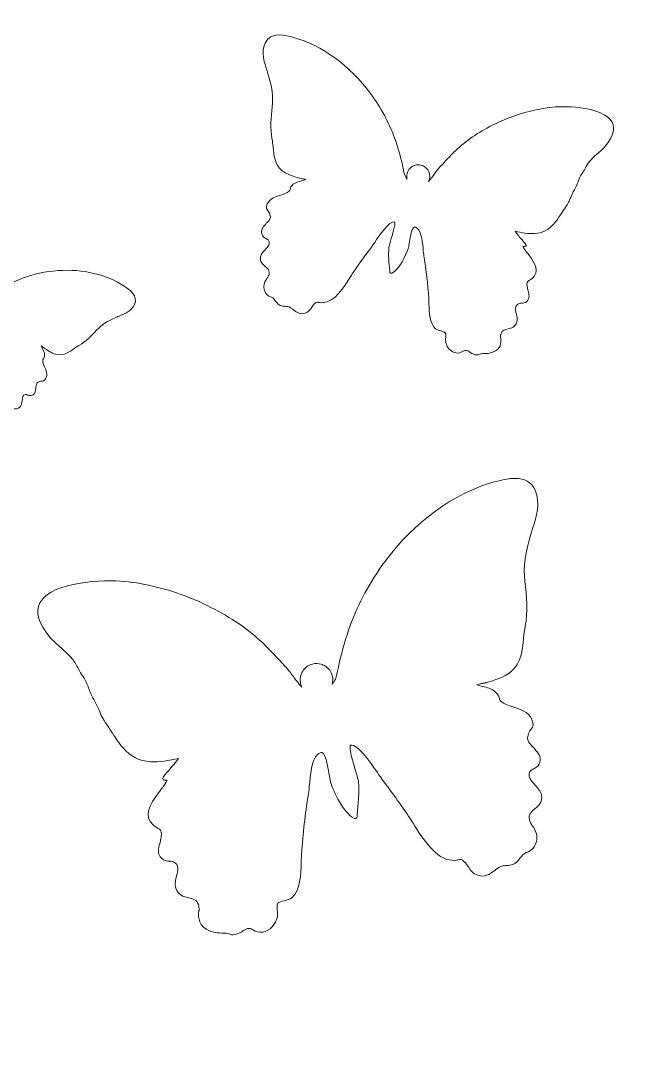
# Model space of a CAD drawing. Extents: x 245 to 764, y -945 to -55.
# Drawn here: x 498.3 to 544.8, y -582.4 to -504.4 of the extents above; entities that cross this region are included whole.
import ezdxf

# ---------------------------------------------------------------- set-up
doc = ezdxf.new("R2010")
doc.units = 0
doc.header["$MEASUREMENT"] = 0
doc.layers.add('Layer 1', color=7, linetype='Continuous', lineweight=0)

msp = doc.modelspace()

# ---------------------------------------------------------------- linework, layer by layer
at = {"layer": 'Layer 1'}
for points, knots in [([(632.82, -55.415), (632.82, -55.415), (373.36, -55.415), (373.36, -55.415), (373.36, -55.415), (244.72, -238.015), (244.72, -238.015), (244.72, -238.015), (244.72, -944.585), (244.72, -944.585), (244.72, -944.585), (764.28, -944.585), (764.28, -944.585), (764.28, -944.585), (764.28, -238.175), (764.28, -238.175), (764.28, -238.175), (632.82, -55.415), (632.82, -55.415)], [0, 0, 0, 0, 1, 1, 1, 2, 2, 2, 3, 3, 3, 4, 4, 4, 5, 5, 5, 6, 6, 6, 6]), ([(535.77, -520.738), (535.909, -520.899), (536.019, -521.026), (536.066, -521.096), (536.096, -521.141), (536.086, -521.203), (536.037, -521.236), (536.016, -521.25), (535.991, -521.254), (535.966, -521.25), (535.897, -521.238), (535.861, -521.24), (535.844, -521.243), (535.852, -521.292), (535.918, -521.396), (536.04, -521.555), (536.059, -521.58), (536.076, -521.602), (536.09, -521.62), (536.124, -521.667), (536.165, -521.721), (536.208, -521.777), (536.556, -522.234), (537.083, -522.923), (536.726, -523.437), (536.595, -523.627), (536.458, -523.706), (536.348, -523.769), (536.185, -523.864), (536.11, -523.907), (536.181, -524.346), (536.192, -524.419), (536.214, -524.494), (536.237, -524.573), (536.306, -524.812), (536.393, -525.109), (536.137, -525.358), (536.01, -525.482), (535.855, -525.491), (535.718, -525.5), (535.614, -525.506), (535.525, -525.511), (535.459, -525.563), (535.229, -525.742), (535.269, -525.949), (535.352, -526.273), (535.407, -526.483), (535.463, -526.701), (535.396, -526.917), (535.28, -527.286), (534.99, -527.354), (534.733, -527.415), (534.499, -527.47), (534.297, -527.517), (534.214, -527.775), (534.184, -527.869), (534.173, -527.969), (534.177, -528.074), (534.177, -528.074), (534.177, -528.075), (534.177, -528.075), (534.178, -528.08), (534.2, -528.164), (534.203, -528.285), (534.211, -528.581), (534.109, -529.101), (533.336, -529.239), (533.195, -529.264), (533.032, -529.277), (532.842, -529.273), (532.743, -529.271), (532.645, -529.291), (532.554, -529.332), (532.554, -529.332), (532.554, -529.332), (532.553, -529.332), (532.429, -529.388), (532.37, -529.392), (532.121, -529.298), (531.992, -529.249), (531.908, -529.189), (531.84, -529.141), (531.748, -529.075), (531.687, -529.032), (531.549, -529.03), (531.474, -529.029), (531.405, -529.067), (531.325, -529.112), (531.203, -529.18), (531.051, -529.264), (530.83, -529.221), (530.45, -529.147), (530.158, -528.833), (530.068, -528.399), (530.045, -528.292), (530.059, -528.18), (530.072, -528.072), (530.089, -527.931), (530.104, -527.799), (530.037, -527.706), (529.987, -527.638), (529.851, -527.607), (529.718, -527.576), (529.571, -527.542), (529.419, -527.507), (529.312, -527.414), (528.856, -527.018), (528.836, -526.204), (528.819, -525.55), (528.815, -525.407), (528.812, -525.272), (528.804, -525.156), (528.722, -524.006), (528.607, -522.998), (528.451, -522.076), (528.43, -521.949), (528.414, -521.779), (528.395, -521.583), (528.342, -521.015), (528.261, -520.157), (527.967, -519.901), (527.867, -519.814), (527.786, -519.781), (527.726, -519.803), (527.519, -519.879), (527.421, -520.516), (527.363, -520.896), (527.335, -521.081), (527.31, -521.24), (527.28, -521.339), (527.12, -521.85), (526.604, -522.991), (526.031, -523.251), (525.993, -523.269), (525.946, -523.26), (525.916, -523.227), (525.901, -523.21), (525.893, -523.189), (525.89, -523.167), (525.89, -523.167), (525.88, -523.061), (525.88, -523.061), (525.827, -522.513), (525.767, -521.892), (525.818, -521.339), (525.831, -521.196), (525.908, -520.94), (525.997, -520.644), (526.077, -520.379), (526.167, -520.078), (526.218, -519.834), (526.287, -519.501), (526.248, -519.426), (526.239, -519.413), (526.239, -519.413), (526.238, -519.412), (526.237, -519.412), (525.862, -519.308), (525.087, -520.453), (524.756, -520.942), (524.661, -521.082), (524.586, -521.194), (524.53, -521.267), (524.082, -521.856), (523.636, -522.479), (523.203, -523.115), (523.127, -523.228), (523.04, -523.366), (522.948, -523.511), (522.443, -524.314), (521.75, -525.415), (520.894, -525.455), (520.72, -525.463), (520.616, -525.437), (520.54, -525.419), (520.439, -525.394), (520.415, -525.388), (520.262, -525.53), (520.185, -525.601), (520.124, -525.691), (520.061, -525.786), (519.944, -525.961), (519.812, -526.16), (519.55, -526.241), (519.171, -526.359), (518.948, -526.194), (518.712, -526.02), (518.683, -525.998), (518.652, -525.975), (518.621, -525.953), (518.341, -525.752), (518.334, -525.752), (518.148, -525.737), (518.083, -525.732), (518.002, -525.726), (517.888, -525.71), (517.585, -525.67), (517.45, -525.49), (517.331, -525.332), (517.244, -525.216), (517.165, -525.112), (517.027, -525.052), (517.027, -525.052), (517.027, -525.052), (517.027, -525.052), (517.007, -525.043), (516.986, -525.035), (516.962, -525.028), (516.962, -525.028), (516.962, -525.028), (516.962, -525.028), (516.802, -524.968), (516.591, -524.857), (516.477, -524.466), (516.396, -524.189), (516.518, -523.911), (516.623, -523.74), (516.672, -523.683), (516.712, -523.626), (516.746, -523.569), (516.746, -523.569), (516.746, -523.569), (516.746, -523.569), (516.814, -523.453), (516.852, -523.337), (516.856, -523.224), (516.865, -523.003), (516.72, -522.881), (516.552, -522.74), (516.355, -522.573), (516.132, -522.385), (516.214, -522.021), (516.259, -521.828), (516.407, -521.665), (516.551, -521.507), (516.799, -521.234), (516.941, -521.051), (516.819, -520.8), (516.792, -520.746), (516.715, -520.705), (516.634, -520.66), (516.533, -520.606), (516.419, -520.545), (516.358, -520.433), (516.176, -520.101), (516.342, -519.891), (516.504, -519.687), (516.527, -519.657), (516.552, -519.626), (516.576, -519.594), (516.618, -519.539), (516.668, -519.49), (516.717, -519.442), (516.782, -519.379), (516.843, -519.32), (516.879, -519.252), (516.978, -519.068), (516.953, -518.994), (516.914, -518.882), (516.902, -518.847), (516.889, -518.809), (516.879, -518.766), (516.865, -518.71), (516.83, -518.666), (516.789, -518.614), (516.699, -518.499), (516.586, -518.356), (516.715, -518.068), (516.904, -517.65), (517.326, -517.519), (517.699, -517.404), (517.951, -517.326), (518.189, -517.253), (518.349, -517.106), (518.393, -517.066), (518.405, -517.023), (518.424, -516.959), (518.454, -516.859), (518.492, -516.733), (518.66, -516.596), (518.849, -516.443), (519.069, -516.388), (519.282, -516.335), (519.397, -516.307), (519.507, -516.28), (519.609, -516.238), (519.53, -516.214), (519.433, -516.197), (519.353, -516.182), (519.28, -516.17), (519.212, -516.158), (519.158, -516.142), (519.158, -516.142), (519.125, -516.132), (519.125, -516.132), (518.697, -516.007), (518.165, -515.851), (517.815, -515.555), (517.273, -515.098), (517.21, -514.44), (517.149, -513.804), (517.128, -513.582), (517.108, -513.373), (517.069, -513.173), (516.923, -512.429), (516.992, -511.592), (517.088, -510.798), (517.174, -510.082), (517.07, -509.286), (516.761, -508.295), (516.735, -508.213), (516.707, -508.128), (516.681, -508.047), (516.47, -507.401), (516.253, -506.733), (516.548, -506.038), (516.937, -505.117), (518.124, -505.443), (518.695, -505.6), (520.804, -506.179), (522.897, -507.707), (524.436, -509.792), (525.221, -510.856), (525.83, -511.977), (526.248, -513.124), (526.485, -513.779), (526.663, -514.456), (526.805, -515.033), (526.834, -515.147), (526.857, -515.266), (526.88, -515.382), (526.919, -515.58), (526.96, -515.785), (527.025, -515.968), (527.046, -516.006), (527.119, -516.114), (527.192, -516.214), (527.154, -516.077), (527.149, -515.928), (527.186, -515.781), (527.24, -515.56), (527.375, -515.38), (527.552, -515.266), (527.621, -515.222), (527.696, -515.188), (527.775, -515.164), (527.915, -515.123), (528.068, -515.117), (528.22, -515.154), (528.339, -515.184), (528.445, -515.236), (528.536, -515.306), (528.615, -515.366), (528.682, -515.439), (528.735, -515.522), (528.858, -515.712), (528.905, -515.951), (528.847, -516.189), (528.831, -516.254), (528.808, -516.315), (528.779, -516.372), (528.944, -516.204), (529.107, -515.981), (529.227, -515.816), (529.307, -515.706), (529.376, -515.612), (529.435, -515.544), (530.112, -514.76), (530.859, -513.944), (531.739, -513.292), (532.622, -512.638), (533.662, -512.068), (534.746, -511.643), (535.842, -511.214), (536.992, -510.93), (538.074, -510.822), (538.615, -510.768), (539.575, -510.761), (540.498, -510.92), (541.242, -511.048), (542.197, -511.33), (542.522, -511.948), (542.777, -512.433), (542.607, -513.032), (542.017, -513.728), (541.836, -513.942), (541.624, -514.129), (541.418, -514.31), (541.216, -514.489), (541.006, -514.673), (540.835, -514.878), (540.703, -515.035), (540.606, -515.213), (540.504, -515.402), (540.429, -515.54), (540.352, -515.682), (540.259, -515.816), (540.127, -516.009), (540.052, -516.208), (539.973, -516.417), (539.901, -516.609), (539.826, -516.808), (539.703, -517.008), (539.587, -517.195), (539.505, -517.389), (539.425, -517.577), (539.322, -517.818), (539.216, -518.068), (539.04, -518.306), (538.919, -518.469), (538.81, -518.639), (538.706, -518.802), (538.545, -519.053), (538.379, -519.312), (538.166, -519.554), (537.763, -520.012), (537.305, -520.244), (536.723, -520.283), (536.262, -520.314), (535.755, -520.216), (535.257, -520.107), (535.382, -520.289), (535.632, -520.578), (535.77, -520.738)], [0, 0, 0, 0, 1, 1, 1, 2, 2, 2, 3, 3, 3, 4, 4, 4, 5, 5, 5, 6, 6, 6, 7, 7, 7, 8, 8, 8, 9, 9, 9, 10, 10, 10, 11, 11, 11, 12, 12, 12, 13, 13, 13, 14, 14, 14, 15, 15, 15, 16, 16, 16, 17, 17, 17, 18, 18, 18, 19, 19, 19, 20, 20, 20, 21, 21, 21, 22, 22, 22, 23, 23, 23, 24, 24, 24, 25, 25, 25, 26, 26, 26, 27, 27, 27, 28, 28, 28, 29, 29, 29, 30, 30, 30, 31, 31, 31, 32, 32, 32, 33, 33, 33, 34, 34, 34, 35, 35, 35, 36, 36, 36, 37, 37, 37, 38, 38, 38, 39, 39, 39, 40, 40, 40, 41, 41, 41, 42, 42, 42, 43, 43, 43, 44, 44, 44, 45, 45, 45, 46, 46, 46, 47, 47, 47, 48, 48, 48, 49, 49, 49, 50, 50, 50, 51, 51, 51, 52, 52, 52, 53, 53, 53, 54, 54, 54, 55, 55, 55, 56, 56, 56, 57, 57, 57, 58, 58, 58, 59, 59, 59, 60, 60, 60, 61, 61, 61, 62, 62, 62, 63, 63, 63, 64, 64, 64, 65, 65, 65, 66, 66, 66, 67, 67, 67, 68, 68, 68, 69, 69, 69, 70, 70, 70, 71, 71, 71, 72, 72, 72, 73, 73, 73, 74, 74, 74, 75, 75, 75, 76, 76, 76, 77, 77, 77, 78, 78, 78, 79, 79, 79, 80, 80, 80, 81, 81, 81, 82, 82, 82, 83, 83, 83, 84, 84, 84, 85, 85, 85, 86, 86, 86, 87, 87, 87, 88, 88, 88, 89, 89, 89, 90, 90, 90, 91, 91, 91, 92, 92, 92, 93, 93, 93, 94, 94, 94, 95, 95, 95, 96, 96, 96, 97, 97, 97, 98, 98, 98, 99, 99, 99, 100, 100, 100, 101, 101, 101, 102, 102, 102, 103, 103, 103, 104, 104, 104, 105, 105, 105, 106, 106, 106, 107, 107, 107, 108, 108, 108, 109, 109, 109, 110, 110, 110, 111, 111, 111, 112, 112, 112, 113, 113, 113, 114, 114, 114, 115, 115, 115, 116, 116, 116, 117, 117, 117, 118, 118, 118, 119, 119, 119, 120, 120, 120, 121, 121, 121, 122, 122, 122, 123, 123, 123, 124, 124, 124, 125, 125, 125, 126, 126, 126, 127, 127, 127, 128, 128, 128, 129, 129, 129, 130, 130, 130, 131, 131, 131, 132, 132, 132, 133, 133, 133, 134, 134, 134, 135, 135, 135, 136, 136, 136, 137, 137, 137, 138, 138, 138, 139, 139, 139, 140, 140, 140, 141, 141, 141, 141]), ([(491.448, -514.22), (491.935, -514.108), (492.534, -514.497), (492.95, -514.842), (493.467, -515.27), (493.911, -515.795), (494.134, -516.115), (494.58, -516.754), (494.962, -517.512), (495.239, -518.309), (495.514, -519.096), (495.689, -519.928), (495.745, -520.714), (495.801, -521.497), (495.705, -522.284), (495.594, -523.018), (495.585, -523.081), (495.566, -523.163), (495.543, -523.257), (495.51, -523.4), (495.464, -523.593), (495.45, -523.76), (495.467, -523.718), (495.49, -523.677), (495.518, -523.638), (495.62, -523.496), (495.772, -523.41), (495.933, -523.388), (496.002, -523.378), (496.073, -523.38), (496.143, -523.395), (496.223, -523.412), (496.301, -523.446), (496.373, -523.496), (496.464, -523.562), (496.532, -523.648), (496.575, -523.744), (496.599, -523.797), (496.615, -523.854), (496.623, -523.912), (496.644, -524.062), (496.609, -524.219), (496.515, -524.352), (496.451, -524.44), (496.368, -524.507), (496.276, -524.55), (496.364, -524.543), (496.457, -524.532), (496.488, -524.526), (496.618, -524.476), (496.748, -524.403), (496.874, -524.332), (496.947, -524.29), (497.023, -524.248), (497.099, -524.21), (497.479, -524.018), (497.93, -523.799), (498.397, -523.623), (499.216, -523.315), (500.11, -523.124), (501.055, -523.055), (502.907, -522.92), (504.714, -523.346), (506.013, -524.223), (506.365, -524.461), (507.095, -524.954), (506.776, -525.596), (506.536, -526.08), (506.071, -526.273), (505.621, -526.46), (505.564, -526.484), (505.506, -526.508), (505.449, -526.532), (504.765, -526.826), (504.284, -527.141), (503.935, -527.522), (503.547, -527.944), (503.124, -528.372), (502.651, -528.639), (502.524, -528.712), (502.401, -528.798), (502.271, -528.89), (501.896, -529.154), (501.508, -529.427), (501.007, -529.345), (500.683, -529.292), (500.35, -529.075), (500.083, -528.901), (500.083, -528.901), (500.061, -528.887), (500.061, -528.887), (500.028, -528.866), (499.989, -528.834), (499.949, -528.801), (499.904, -528.764), (499.849, -528.719), (499.799, -528.687), (499.824, -528.762), (499.861, -528.835), (499.899, -528.91), (499.969, -529.051), (500.042, -529.196), (500.047, -529.37), (500.051, -529.526), (500, -529.605), (499.959, -529.668), (499.933, -529.708), (499.916, -529.735), (499.915, -529.778), (499.909, -529.933), (499.98, -530.097), (500.055, -530.27), (500.167, -530.527), (500.293, -530.817), (500.153, -531.115), (500.057, -531.319), (499.926, -531.325), (499.822, -531.329), (499.774, -531.331), (499.734, -531.333), (499.697, -531.352), (499.669, -531.366), (499.642, -531.377), (499.618, -531.386), (499.538, -531.418), (499.486, -531.438), (499.432, -531.578), (499.412, -531.629), (499.408, -531.69), (499.405, -531.755), (499.401, -531.803), (499.398, -531.854), (499.387, -531.902), (499.381, -531.931), (499.376, -531.958), (499.371, -531.985), (499.335, -532.168), (499.299, -532.357), (499.033, -532.412), (498.944, -532.431), (498.857, -532.398), (498.781, -532.368), (498.718, -532.344), (498.66, -532.322), (498.618, -532.333), (498.425, -532.383), (498.391, -532.546), (498.359, -532.808), (498.34, -532.96), (498.32, -533.117), (498.236, -533.231), (498.076, -533.446), (497.87, -533.412), (497.687, -533.382), (497.532, -533.357), (497.398, -533.335), (497.282, -533.443), (497.223, -533.498), (497.177, -533.572), (497.146, -533.664), (497.146, -533.664), (497.145, -533.664), (497.146, -533.664), (497.13, -533.708), (497.118, -533.757), (497.11, -533.81), (497.066, -533.947), (496.972, -534.143), (496.783, -534.228), (496.517, -534.348), (496.359, -534.285), (496.251, -534.227), (496.251, -534.227), (496.251, -534.227), (496.251, -534.226), (496.236, -534.217), (496.222, -534.209), (496.208, -534.202), (496.208, -534.202), (496.208, -534.202), (496.208, -534.202), (496.111, -534.155), (496.017, -534.161), (495.914, -534.167), (495.772, -534.177), (495.611, -534.187), (495.448, -534.041), (495.386, -533.986), (495.345, -533.945), (495.312, -533.912), (495.217, -533.818), (495.214, -533.814), (494.975, -533.755), (494.947, -533.749), (494.921, -533.743), (494.895, -533.737), (494.69, -533.689), (494.497, -533.645), (494.384, -533.384), (494.306, -533.204), (494.353, -533.039), (494.393, -532.894), (494.416, -532.815), (494.437, -532.74), (494.439, -532.665), (494.445, -532.516), (494.43, -532.505), (494.37, -532.462), (494.324, -532.429), (494.262, -532.385), (494.186, -532.286), (493.808, -531.802), (494.083, -530.912), (494.285, -530.262), (494.321, -530.144), (494.355, -530.033), (494.381, -529.939), (494.526, -529.406), (494.656, -528.874), (494.768, -528.355), (494.782, -528.291), (494.807, -528.198), (494.839, -528.081), (494.951, -527.672), (495.212, -526.717), (494.981, -526.561), (494.98, -526.561), (494.98, -526.561), (494.979, -526.561), (494.969, -526.562), (494.91, -526.575), (494.76, -526.769), (494.651, -526.91), (494.53, -527.099), (494.423, -527.266), (494.303, -527.453), (494.2, -527.614), (494.128, -527.688), (493.851, -527.974), (493.485, -528.23), (493.162, -528.457), (493.162, -528.457), (493.1, -528.501), (493.1, -528.501), (493.087, -528.51), (493.071, -528.516), (493.055, -528.515), (493.023, -528.514), (492.997, -528.493), (492.988, -528.464), (492.863, -528.031), (493.243, -527.218), (493.447, -526.893), (493.486, -526.83), (493.561, -526.742), (493.648, -526.641), (493.828, -526.432), (494.129, -526.082), (494.074, -525.934), (494.058, -525.891), (494.002, -525.862), (493.909, -525.848), (493.632, -525.807), (493.128, -526.163), (492.794, -526.399), (492.678, -526.481), (492.578, -526.552), (492.499, -526.599), (491.925, -526.944), (491.323, -527.352), (490.659, -527.844), (490.592, -527.893), (490.517, -527.954), (490.438, -528.019), (490.074, -528.315), (489.621, -528.683), (489.193, -528.62), (489.093, -528.605), (489.003, -528.539), (488.916, -528.475), (488.837, -528.417), (488.756, -528.357), (488.697, -528.362), (488.615, -528.368), (488.55, -528.439), (488.481, -528.513), (488.428, -528.571), (488.374, -528.63), (488.305, -528.668), (488.027, -528.821), (487.72, -528.809), (487.502, -528.637), (487.376, -528.537), (487.351, -528.415), (487.331, -528.316), (487.318, -528.252), (487.307, -528.197), (487.271, -528.156), (487.205, -528.083), (487.153, -528.07), (487.075, -528.05), (487.017, -528.035), (486.945, -528.017), (486.859, -527.97), (486.691, -527.879), (486.666, -527.845), (486.639, -527.751), (486.638, -527.751), (486.638, -527.751), (486.638, -527.75), (486.618, -527.682), (486.583, -527.619), (486.536, -527.566), (486.445, -527.465), (486.376, -527.37), (486.324, -527.282), (486.039, -526.797), (486.274, -526.499), (486.438, -526.365), (486.506, -526.311), (486.562, -526.283), (486.565, -526.281), (486.565, -526.281), (486.565, -526.281), (486.565, -526.281), (486.624, -526.234), (486.674, -526.181), (486.711, -526.122), (486.812, -525.956), (486.744, -525.824), (486.665, -525.671), (486.578, -525.503), (486.48, -525.313), (486.627, -525.078), (486.713, -524.941), (486.857, -524.87), (486.997, -524.802), (487.212, -524.696), (487.344, -524.621), (487.334, -524.412), (487.331, -524.353), (487.292, -524.301), (487.248, -524.242), (487.188, -524.163), (487.121, -524.074), (487.129, -523.948), (487.145, -523.693), (487.348, -523.601), (487.51, -523.527), (487.564, -523.503), (487.614, -523.48), (487.659, -523.452), (487.931, -523.286), (487.92, -523.225), (487.895, -523.092), (487.878, -523.003), (487.858, -522.892), (487.9, -522.731), (488.013, -522.298), (488.634, -522.263), (489.044, -522.24), (489.095, -522.237), (489.143, -522.234), (489.185, -522.23), (489.201, -522.229), (489.221, -522.228), (489.244, -522.227), (489.387, -522.219), (489.475, -522.207), (489.504, -522.188), (489.499, -522.178), (489.483, -522.157), (489.444, -522.125), (489.431, -522.114), (489.421, -522.098), (489.419, -522.08), (489.413, -522.038), (489.443, -522.004), (489.481, -521.999), (489.541, -521.992), (489.661, -521.992), (489.814, -521.993), (489.966, -521.994), (490.239, -521.995), (490.396, -521.978), (490.104, -521.758), (489.815, -521.527), (489.617, -521.262), (489.367, -520.928), (489.279, -520.57), (489.341, -520.137), (489.373, -519.908), (489.437, -519.697), (489.498, -519.493), (489.538, -519.36), (489.58, -519.222), (489.612, -519.08), (489.66, -518.873), (489.746, -518.699), (489.829, -518.53), (489.894, -518.399), (489.961, -518.264), (490.009, -518.114), (490.061, -517.953), (490.134, -517.82), (490.205, -517.691), (490.282, -517.55), (490.355, -517.417), (490.398, -517.255), (490.428, -517.142), (490.469, -517.034), (490.509, -516.929), (490.564, -516.785), (490.616, -516.649), (490.64, -516.504), (490.672, -516.316), (490.674, -516.116), (490.677, -515.922), (490.68, -515.726), (490.682, -515.523), (490.714, -515.325), (490.818, -514.679), (491.065, -514.308), (491.448, -514.22)], [0, 0, 0, 0, 1, 1, 1, 2, 2, 2, 3, 3, 3, 4, 4, 4, 5, 5, 5, 6, 6, 6, 7, 7, 7, 8, 8, 8, 9, 9, 9, 10, 10, 10, 11, 11, 11, 12, 12, 12, 13, 13, 13, 14, 14, 14, 15, 15, 15, 16, 16, 16, 17, 17, 17, 18, 18, 18, 19, 19, 19, 20, 20, 20, 21, 21, 21, 22, 22, 22, 23, 23, 23, 24, 24, 24, 25, 25, 25, 26, 26, 26, 27, 27, 27, 28, 28, 28, 29, 29, 29, 30, 30, 30, 31, 31, 31, 32, 32, 32, 33, 33, 33, 34, 34, 34, 35, 35, 35, 36, 36, 36, 37, 37, 37, 38, 38, 38, 39, 39, 39, 40, 40, 40, 41, 41, 41, 42, 42, 42, 43, 43, 43, 44, 44, 44, 45, 45, 45, 46, 46, 46, 47, 47, 47, 48, 48, 48, 49, 49, 49, 50, 50, 50, 51, 51, 51, 52, 52, 52, 53, 53, 53, 54, 54, 54, 55, 55, 55, 56, 56, 56, 57, 57, 57, 58, 58, 58, 59, 59, 59, 60, 60, 60, 61, 61, 61, 62, 62, 62, 63, 63, 63, 64, 64, 64, 65, 65, 65, 66, 66, 66, 67, 67, 67, 68, 68, 68, 69, 69, 69, 70, 70, 70, 71, 71, 71, 72, 72, 72, 73, 73, 73, 74, 74, 74, 75, 75, 75, 76, 76, 76, 77, 77, 77, 78, 78, 78, 79, 79, 79, 80, 80, 80, 81, 81, 81, 82, 82, 82, 83, 83, 83, 84, 84, 84, 85, 85, 85, 86, 86, 86, 87, 87, 87, 88, 88, 88, 89, 89, 89, 90, 90, 90, 91, 91, 91, 92, 92, 92, 93, 93, 93, 94, 94, 94, 95, 95, 95, 96, 96, 96, 97, 97, 97, 98, 98, 98, 99, 99, 99, 100, 100, 100, 101, 101, 101, 102, 102, 102, 103, 103, 103, 104, 104, 104, 105, 105, 105, 106, 106, 106, 107, 107, 107, 108, 108, 108, 109, 109, 109, 110, 110, 110, 111, 111, 111, 112, 112, 112, 113, 113, 113, 114, 114, 114, 115, 115, 115, 116, 116, 116, 117, 117, 117, 118, 118, 118, 119, 119, 119, 120, 120, 120, 121, 121, 121, 122, 122, 122, 123, 123, 123, 124, 124, 124, 125, 125, 125, 126, 126, 126, 127, 127, 127, 128, 128, 128, 129, 129, 129, 130, 130, 130, 131, 131, 131, 132, 132, 132, 133, 133, 133, 134, 134, 134, 135, 135, 135, 136, 136, 136, 137, 137, 137, 138, 138, 138, 139, 139, 139, 140, 140, 140, 141, 141, 141, 141]), ([(531.75, -567.677), (531.659, -567.541), (531.574, -567.412), (531.464, -567.312), (531.244, -567.11), (531.21, -567.118), (531.067, -567.153), (530.958, -567.179), (530.81, -567.216), (530.562, -567.204), (529.34, -567.147), (528.352, -565.578), (527.63, -564.432), (527.499, -564.224), (527.376, -564.028), (527.267, -563.867), (526.65, -562.958), (526.013, -562.071), (525.374, -561.229), (525.294, -561.125), (525.187, -560.966), (525.052, -560.766), (524.579, -560.068), (523.473, -558.435), (522.938, -558.583), (522.937, -558.583), (522.936, -558.584), (522.935, -558.585), (522.923, -558.602), (522.867, -558.71), (522.966, -559.186), (523.038, -559.534), (523.167, -559.962), (523.281, -560.34), (523.408, -560.763), (523.518, -561.128), (523.537, -561.332), (523.609, -562.121), (523.523, -563.007), (523.448, -563.789), (523.448, -563.789), (523.433, -563.94), (523.433, -563.94), (523.43, -563.972), (523.418, -564.002), (523.397, -564.026), (523.354, -564.074), (523.287, -564.086), (523.233, -564.061), (522.415, -563.689), (521.679, -562.062), (521.451, -561.332), (521.407, -561.19), (521.372, -560.964), (521.332, -560.701), (521.249, -560.158), (521.11, -559.25), (520.814, -559.141), (520.728, -559.11), (520.613, -559.156), (520.47, -559.28), (520.051, -559.646), (519.936, -560.869), (519.86, -561.68), (519.833, -561.961), (519.81, -562.203), (519.78, -562.383), (519.557, -563.7), (519.393, -565.137), (519.277, -566.779), (519.265, -566.943), (519.26, -567.136), (519.255, -567.34), (519.231, -568.273), (519.202, -569.435), (518.552, -570), (518.399, -570.132), (518.182, -570.182), (517.972, -570.231), (517.783, -570.275), (517.588, -570.32), (517.518, -570.416), (517.422, -570.548), (517.444, -570.738), (517.468, -570.938), (517.486, -571.092), (517.505, -571.252), (517.473, -571.405), (517.344, -572.023), (516.928, -572.473), (516.385, -572.577), (516.07, -572.639), (515.853, -572.519), (515.679, -572.422), (515.565, -572.358), (515.467, -572.303), (515.359, -572.306), (515.163, -572.309), (515.076, -572.37), (514.945, -572.464), (514.848, -572.532), (514.727, -572.618), (514.544, -572.687), (514.188, -572.822), (514.104, -572.817), (513.928, -572.736), (513.927, -572.736), (513.926, -572.736), (513.926, -572.735), (513.797, -572.677), (513.656, -572.649), (513.514, -572.652), (513.244, -572.657), (513.012, -572.639), (512.811, -572.603), (511.708, -572.406), (511.562, -571.665), (511.573, -571.243), (511.578, -571.069), (511.609, -570.95), (511.611, -570.943), (511.611, -570.943), (511.611, -570.942), (511.611, -570.942), (511.617, -570.792), (511.6, -570.649), (511.558, -570.515), (511.439, -570.147), (511.151, -570.079), (510.817, -570.001), (510.451, -569.914), (510.036, -569.816), (509.872, -569.29), (509.776, -568.983), (509.856, -568.672), (509.934, -568.372), (510.053, -567.91), (510.109, -567.614), (509.781, -567.358), (509.688, -567.285), (509.56, -567.277), (509.412, -567.268), (509.216, -567.256), (508.995, -567.243), (508.814, -567.067), (508.449, -566.712), (508.573, -566.287), (508.672, -565.946), (508.704, -565.833), (508.735, -565.726), (508.752, -565.623), (508.852, -564.996), (508.746, -564.935), (508.512, -564.8), (508.356, -564.709), (508.161, -564.596), (507.973, -564.325), (507.465, -563.593), (508.216, -562.609), (508.713, -561.958), (508.775, -561.877), (508.833, -561.801), (508.882, -561.734), (508.901, -561.707), (508.926, -561.676), (508.953, -561.64), (509.127, -561.414), (509.221, -561.265), (509.232, -561.196), (509.208, -561.191), (509.157, -561.188), (509.058, -561.205), (509.023, -561.211), (508.987, -561.205), (508.957, -561.186), (508.887, -561.139), (508.873, -561.049), (508.916, -560.986), (508.982, -560.886), (509.139, -560.705), (509.337, -560.475), (509.535, -560.247), (509.891, -559.834), (510.07, -559.575), (509.359, -559.731), (508.635, -559.87), (507.978, -559.826), (507.148, -559.77), (506.494, -559.439), (505.92, -558.786), (505.615, -558.44), (505.379, -558.071), (505.15, -557.713), (505, -557.48), (504.845, -557.238), (504.673, -557.005), (504.421, -556.665), (504.27, -556.309), (504.123, -555.965), (504.009, -555.697), (503.891, -555.421), (503.727, -555.153), (503.551, -554.868), (503.444, -554.585), (503.341, -554.311), (503.228, -554.011), (503.122, -553.728), (502.932, -553.453), (502.8, -553.261), (502.69, -553.058), (502.584, -552.862), (502.437, -552.593), (502.3, -552.338), (502.112, -552.114), (501.867, -551.822), (501.568, -551.559), (501.28, -551.304), (500.987, -551.046), (500.683, -550.779), (500.425, -550.474), (499.583, -549.481), (499.341, -548.626), (499.705, -547.933), (500.168, -547.052), (501.53, -546.65), (502.592, -546.468), (503.909, -546.241), (505.278, -546.251), (506.051, -546.328), (507.594, -546.482), (509.235, -546.887), (510.798, -547.5), (512.345, -548.106), (513.828, -548.919), (515.089, -549.852), (516.344, -550.782), (517.411, -551.946), (518.377, -553.065), (518.46, -553.161), (518.559, -553.296), (518.673, -553.453), (518.844, -553.688), (519.077, -554.007), (519.312, -554.245), (519.27, -554.164), (519.238, -554.077), (519.215, -553.985), (519.132, -553.646), (519.199, -553.305), (519.375, -553.033), (519.45, -552.915), (519.546, -552.811), (519.658, -552.725), (519.788, -552.625), (519.94, -552.55), (520.109, -552.509), (520.326, -552.455), (520.544, -552.464), (520.745, -552.523), (520.857, -552.556), (520.964, -552.605), (521.062, -552.668), (521.315, -552.831), (521.508, -553.087), (521.585, -553.402), (521.637, -553.613), (521.631, -553.825), (521.576, -554.02), (521.681, -553.877), (521.784, -553.723), (521.814, -553.669), (521.907, -553.408), (521.965, -553.116), (522.021, -552.833), (522.054, -552.668), (522.087, -552.498), (522.128, -552.335), (522.331, -551.513), (522.584, -550.546), (522.924, -549.612), (523.519, -547.975), (524.388, -546.376), (525.508, -544.858), (527.704, -541.884), (530.689, -539.704), (533.699, -538.877), (534.513, -538.653), (536.206, -538.189), (536.763, -539.502), (537.183, -540.494), (536.873, -541.447), (536.572, -542.369), (536.535, -542.485), (536.495, -542.605), (536.459, -542.722), (536.017, -544.136), (535.869, -545.271), (535.992, -546.293), (536.129, -547.426), (536.227, -548.62), (536.019, -549.682), (535.963, -549.967), (535.934, -550.266), (535.904, -550.582), (535.817, -551.489), (535.728, -552.429), (534.955, -553.081), (534.455, -553.502), (533.696, -553.725), (533.086, -553.903), (533.086, -553.903), (533.038, -553.917), (533.038, -553.917), (532.961, -553.94), (532.864, -553.957), (532.761, -553.975), (532.646, -553.995), (532.508, -554.02), (532.395, -554.054), (532.54, -554.114), (532.698, -554.153), (532.861, -554.193), (533.165, -554.269), (533.479, -554.347), (533.749, -554.566), (533.989, -554.761), (534.042, -554.94), (534.086, -555.083), (534.113, -555.175), (534.131, -555.236), (534.193, -555.293), (534.421, -555.503), (534.761, -555.607), (535.12, -555.719), (535.652, -555.882), (536.255, -556.069), (536.523, -556.666), (536.708, -557.076), (536.547, -557.28), (536.418, -557.444), (536.36, -557.518), (536.31, -557.582), (536.29, -557.662), (536.276, -557.723), (536.257, -557.778), (536.241, -557.826), (536.185, -557.987), (536.148, -558.093), (536.29, -558.355), (536.341, -558.452), (536.428, -558.536), (536.521, -558.626), (536.59, -558.694), (536.662, -558.764), (536.722, -558.844), (536.757, -558.889), (536.792, -558.933), (536.825, -558.975), (537.055, -559.266), (537.294, -559.566), (537.033, -560.04), (536.946, -560.199), (536.783, -560.287), (536.64, -560.364), (536.524, -560.427), (536.414, -560.486), (536.376, -560.563), (536.201, -560.921), (536.403, -561.183), (536.757, -561.572), (536.963, -561.797), (537.175, -562.03), (537.238, -562.306), (537.355, -562.825), (537.037, -563.094), (536.757, -563.33), (536.517, -563.532), (536.31, -563.706), (536.323, -564.021), (536.329, -564.183), (536.382, -564.348), (536.479, -564.514), (536.479, -564.514), (536.479, -564.514), (536.48, -564.514), (536.527, -564.595), (536.586, -564.677), (536.655, -564.758), (536.805, -565.003), (536.979, -565.398), (536.863, -565.794), (536.7, -566.351), (536.4, -566.509), (536.172, -566.595), (536.171, -566.596), (536.171, -566.596), (536.171, -566.596), (536.138, -566.606), (536.107, -566.617), (536.079, -566.629), (536.078, -566.629), (536.078, -566.629), (536.078, -566.629), (535.882, -566.716), (535.77, -566.864), (535.645, -567.029), (535.475, -567.255), (535.282, -567.512), (534.85, -567.569), (534.687, -567.591), (534.572, -567.6), (534.48, -567.607), (534.214, -567.628), (534.204, -567.629), (533.805, -567.915), (533.76, -567.947), (533.716, -567.979), (533.674, -568.01), (533.337, -568.259), (533.02, -568.494), (532.479, -568.326), (532.106, -568.21), (531.917, -567.927), (531.75, -567.677)], [0, 0, 0, 0, 1, 1, 1, 2, 2, 2, 3, 3, 3, 4, 4, 4, 5, 5, 5, 6, 6, 6, 7, 7, 7, 8, 8, 8, 9, 9, 9, 10, 10, 10, 11, 11, 11, 12, 12, 12, 13, 13, 13, 14, 14, 14, 15, 15, 15, 16, 16, 16, 17, 17, 17, 18, 18, 18, 19, 19, 19, 20, 20, 20, 21, 21, 21, 22, 22, 22, 23, 23, 23, 24, 24, 24, 25, 25, 25, 26, 26, 26, 27, 27, 27, 28, 28, 28, 29, 29, 29, 30, 30, 30, 31, 31, 31, 32, 32, 32, 33, 33, 33, 34, 34, 34, 35, 35, 35, 36, 36, 36, 37, 37, 37, 38, 38, 38, 39, 39, 39, 40, 40, 40, 41, 41, 41, 42, 42, 42, 43, 43, 43, 44, 44, 44, 45, 45, 45, 46, 46, 46, 47, 47, 47, 48, 48, 48, 49, 49, 49, 50, 50, 50, 51, 51, 51, 52, 52, 52, 53, 53, 53, 54, 54, 54, 55, 55, 55, 56, 56, 56, 57, 57, 57, 58, 58, 58, 59, 59, 59, 60, 60, 60, 61, 61, 61, 62, 62, 62, 63, 63, 63, 64, 64, 64, 65, 65, 65, 66, 66, 66, 67, 67, 67, 68, 68, 68, 69, 69, 69, 70, 70, 70, 71, 71, 71, 72, 72, 72, 73, 73, 73, 74, 74, 74, 75, 75, 75, 76, 76, 76, 77, 77, 77, 78, 78, 78, 79, 79, 79, 80, 80, 80, 81, 81, 81, 82, 82, 82, 83, 83, 83, 84, 84, 84, 85, 85, 85, 86, 86, 86, 87, 87, 87, 88, 88, 88, 89, 89, 89, 90, 90, 90, 91, 91, 91, 92, 92, 92, 93, 93, 93, 94, 94, 94, 95, 95, 95, 96, 96, 96, 97, 97, 97, 98, 98, 98, 99, 99, 99, 100, 100, 100, 101, 101, 101, 102, 102, 102, 103, 103, 103, 104, 104, 104, 105, 105, 105, 106, 106, 106, 107, 107, 107, 108, 108, 108, 109, 109, 109, 110, 110, 110, 111, 111, 111, 112, 112, 112, 113, 113, 113, 114, 114, 114, 115, 115, 115, 116, 116, 116, 117, 117, 117, 118, 118, 118, 119, 119, 119, 120, 120, 120, 121, 121, 121, 122, 122, 122, 123, 123, 123, 124, 124, 124, 125, 125, 125, 126, 126, 126, 127, 127, 127, 128, 128, 128, 129, 129, 129, 130, 130, 130, 131, 131, 131, 132, 132, 132, 133, 133, 133, 134, 134, 134, 135, 135, 135, 136, 136, 136, 137, 137, 137, 138, 138, 138, 139, 139, 139, 140, 140, 140, 141, 141, 141, 141])]:
    msp.add_open_spline(points, degree=3, knots=knots, dxfattribs=at)

doc.saveas('drawing.dxf')
